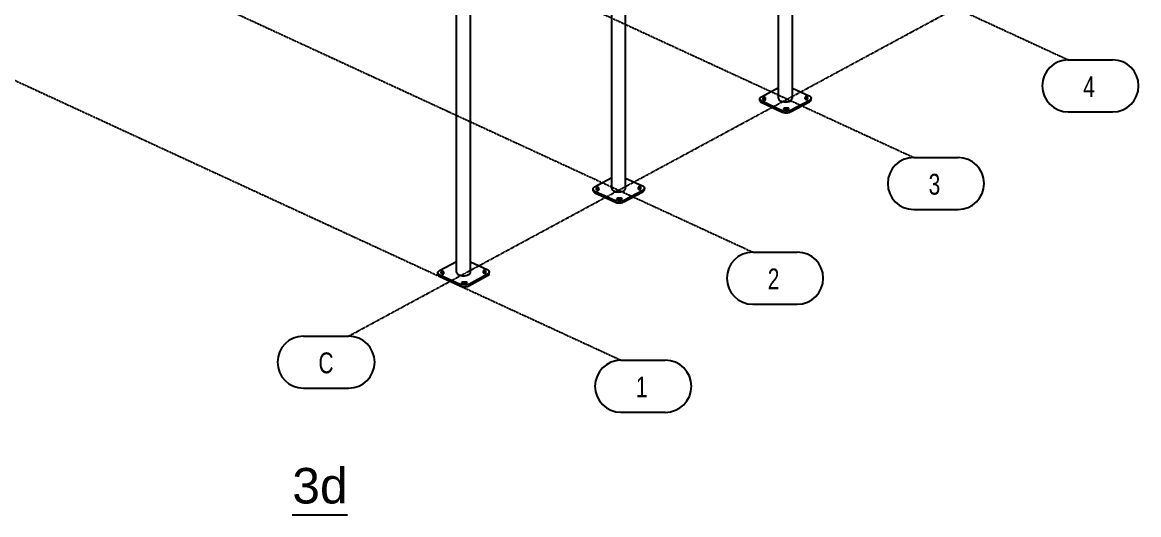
# Model space of a CAD drawing. Header units: millimetres. Extents: x 374 to 117179, y 600 to 17652.
# Drawn here: x 6893 to 18128, y 600 to 5561 of the extents above; entities that cross this region are included whole.
import ezdxf

# ---------------------------------------------------------------- set-up
doc = ezdxf.new("R2010")
doc.units = ezdxf.units.MM
doc.linetypes.add('DXK_LINE_DOT3', pattern=[5.9187, 2.979, -0.9799, 0.9799, -0.9799])
doc.styles.add('Arial', font='ARIAL.TTF', dxfattribs={"height": 0.2})
doc.styles.add('romsim', font='', dxfattribs={"height": 0.2})
doc.styles.get('romsim').set_extended_font_data('romsim')

# ---------------------------------------------------------------- blocks, each defined once
blk = doc.blocks.new('Unknown-502061-15 - 2165')
at = {"color": 7, "linetype": 'Continuous'}
blk.add_line((9610, 600), (10166, 600), dxfattribs=at)
at = {"color": 0, "linetype": 'Continuous'}
blk.add_wipeout([(10166, 713), (10166, 1088), (9610, 1088), (9610, 713)], dxfattribs=at)
at = {"color": 96, "linetype": 'Continuous', "style": 'Arial'}
blk.add_text('3d', height=358.2, dxfattribs=at).set_placement((9610, 713))
blk = doc.blocks.new('Part-502061-2263 - 2165')
at = {"color": 7, "linetype": 'Continuous'}
for p, q in [((11092, 3059), (11264, 3152)), ((11403, 3147), (11572, 3069)), ((11076, 3038), (11077, 3046)), ((11078, 3030), (11076, 3038)), ((11076, 3020), (11076, 3038)), ((11077, 3046), (11083, 3053)), ((11083, 3053), (11092, 3059)), ((11110, 3047), (11109, 3043)), ((11109, 3043), (11109, 3038)), ((11109, 3038), (11109, 3043)), ((11109, 3038), (11110, 3034)), ((11111, 3049), (11110, 3047)), ((11110, 3033), (11110, 3047)), ((11110, 3034), (11112, 3030)), ((11113, 3050), (11111, 3049)), ((11111, 3031), (11111, 3049)), ((11115, 3051), (11113, 3050)), ((11113, 3033), (11115, 3034)), ((11117, 3052), (11115, 3051)), ((11115, 3034), (11117, 3035)), ((11120, 3052), (11117, 3052)), ((11117, 3035), (11120, 3035)), ((11123, 3052), (11120, 3052)), ((11120, 3035), (11123, 3035)), ((11126, 3052), (11123, 3052)), ((11123, 3035), (11126, 3035)), ((11129, 3052), (11126, 3052)), ((11126, 3035), (11129, 3034)), ((11131, 3051), (11129, 3052)), ((11129, 3034), (11131, 3033)), ((11133, 3050), (11131, 3051)), ((11134, 3048), (11133, 3050)), ((11135, 3047), (11134, 3048)), ((11134, 3042), (11135, 3045)), ((11134, 3039), (11134, 3042)), ((11135, 3036), (11134, 3039)), ((11134, 3028), (11134, 3039)), ((11135, 3045), (11135, 3047)), ((11135, 3028), (11135, 3036)), ((11136, 3033), (11135, 3036)), ((11532, 3057), (11531, 3056)), ((11531, 3056), (11531, 3054)), ((11531, 3054), (11531, 3053)), ((11531, 3053), (11532, 3050)), ((11534, 3059), (11532, 3057)), ((11532, 3050), (11533, 3047)), ((11533, 3044), (11532, 3040)), ((11532, 3039), (11532, 3040)), ((11532, 3040), (11532, 3039)), ((11532, 3039), (11532, 3037)), ((11532, 3037), (11534, 3036)), ((11533, 3047), (11533, 3044)), ((11533, 3037), (11533, 3047)), ((11533, 3037), (11533, 3044)), ((11533, 3041), (11534, 3041)), ((11536, 3060), (11534, 3059)), ((11534, 3041), (11536, 3042)), ((11534, 3036), (11536, 3035)), ((11539, 3060), (11536, 3060)), ((11536, 3042), (11539, 3043)), ((11536, 3035), (11538, 3034)), ((11538, 3034), (11541, 3033)), ((11542, 3061), (11539, 3060)), ((11539, 3043), (11542, 3043)), ((11545, 3061), (11542, 3061)), ((11542, 3043), (11545, 3043)), ((11547, 3060), (11545, 3061)), ((11545, 3043), (11547, 3043)), ((11550, 3060), (11547, 3060)), ((11547, 3043), (11550, 3042)), ((11547, 3033), (11550, 3034)), ((11552, 3059), (11550, 3060)), ((11550, 3042), (11552, 3041)), ((11550, 3034), (11552, 3034)), ((11554, 3057), (11552, 3059)), ((11552, 3041), (11554, 3040)), ((11552, 3034), (11554, 3036)), ((11554, 3040), (11554, 3057)), ((11555, 3056), (11554, 3057)), ((11554, 3040), (11555, 3039)), ((11554, 3036), (11556, 3037)), ((11555, 3039), (11555, 3056)), ((11557, 3052), (11555, 3056)), ((11555, 3039), (11556, 3037)), ((11556, 3037), (11557, 3038)), ((11558, 3047), (11557, 3052)), ((11557, 3040), (11557, 3052)), ((11557, 3038), (11558, 3043)), ((11558, 3043), (11558, 3047)), ((11572, 3069), (11582, 3063)), ((11582, 3063), (11589, 3056)), ((11590, 3040), (11584, 3033)), ((11589, 3056), (11591, 3048)), ((11591, 3048), (11590, 3040)), ((11591, 3031), (11591, 3048)), ((11076, 3020), (11078, 3013)), ((11085, 3023), (11078, 3030)), ((11078, 3013), (11085, 3006)), ((11095, 3017), (11085, 3023)), ((11085, 3006), (11095, 3000)), ((11095, 3000), (11095, 3017)), ((11095, 3017), (11301, 2922)), ((11095, 3000), (11301, 2905)), ((11111, 3031), (11113, 3033)), ((11111, 3031), (11111, 3031)), ((11112, 3030), (11113, 3028)), ((11113, 3028), (11115, 3027)), ((11115, 3027), (11117, 3026)), ((11117, 3026), (11119, 3025)), ((11119, 3025), (11122, 3025)), ((11122, 3025), (11125, 3025)), ((11125, 3025), (11128, 3025)), ((11128, 3025), (11131, 3026)), ((11131, 3033), (11133, 3032)), ((11131, 3026), (11133, 3027)), ((11133, 3032), (11134, 3031)), ((11133, 3027), (11135, 3028)), ((11135, 3028), (11136, 3030)), ((11136, 3030), (11136, 3033)), ((11136, 3031), (11136, 3033)), ((11136, 3030), (11136, 3031)), ((11313, 2917), (11301, 2922)), ((11301, 2905), (11301, 2922)), ((11315, 2939), (11314, 2938)), ((11314, 2938), (11314, 2936)), ((11314, 2936), (11315, 2935)), ((11316, 2941), (11315, 2939)), ((11315, 2935), (11317, 2933)), ((11318, 2942), (11316, 2941)), ((11317, 2933), (11319, 2932)), ((11320, 2943), (11318, 2942)), ((11319, 2932), (11322, 2932)), ((11323, 2943), (11320, 2943)), ((11322, 2932), (11324, 2931)), ((11326, 2944), (11323, 2943)), ((11324, 2931), (11333, 2931)), ((11326, 2931), (11326, 2944)), ((11329, 2944), (11326, 2944)), ((11329, 2931), (11329, 2944)), ((11335, 2943), (11329, 2944)), ((11333, 2931), (11342, 2931)), ((11341, 2943), (11335, 2943)), ((11335, 2931), (11335, 2943)), ((11348, 2943), (11341, 2943)), ((11342, 2931), (11351, 2931)), ((11354, 2944), (11348, 2943)), ((11348, 2931), (11348, 2943)), ((11351, 2931), (11360, 2932)), ((11354, 2931), (11354, 2944)), ((11357, 2944), (11354, 2944)), ((11360, 2944), (11357, 2944)), ((11357, 2932), (11357, 2944)), ((11363, 2944), (11360, 2944)), ((11360, 2932), (11363, 2932)), ((11365, 2943), (11363, 2944)), ((11363, 2932), (11365, 2933)), ((11367, 2942), (11365, 2943)), ((11365, 2933), (11367, 2934)), ((11369, 2940), (11367, 2942)), ((11367, 2934), (11369, 2936)), ((11369, 2939), (11369, 2940)), ((11369, 2937), (11369, 2939)), ((11369, 2936), (11369, 2937)), ((11385, 2924), (11373, 2919)), ((11385, 2924), (11575, 3026)), ((11385, 2906), (11575, 3009)), ((11385, 2906), (11385, 2924)), ((11541, 3033), (11544, 3033)), ((11544, 3033), (11547, 3033)), ((11584, 3033), (11575, 3026)), ((11575, 3009), (11575, 3026)), ((11575, 3009), (11584, 3015)), ((11584, 3015), (11590, 3023)), ((11590, 3023), (11591, 3031)), ((11301, 2905), (11313, 2900)), ((11328, 2915), (11313, 2917)), ((11313, 2900), (11328, 2897)), ((11344, 2914), (11328, 2915)), ((11328, 2897), (11344, 2897)), ((11359, 2915), (11344, 2914)), ((11344, 2897), (11359, 2898)), ((11373, 2919), (11359, 2915)), ((11359, 2898), (11373, 2901)), ((11373, 2901), (11385, 2906))]:
    blk.add_line(p, q, dxfattribs=at)
blk = doc.blocks.new('Bolt-502061-2264 - 2165')
at = {"color": 7, "linetype": 'Continuous'}
for p, q in [((11115, 3040), (11114, 3039)), ((11114, 3027), (11114, 3039)), ((11116, 3041), (11115, 3040)), ((11118, 3042), (11116, 3041)), ((11117, 3039), (11118, 3040)), ((11117, 3038), (11117, 3039)), ((11117, 3026), (11117, 3039)), ((11118, 3037), (11117, 3038)), ((11120, 3042), (11118, 3042)), ((11118, 3040), (11120, 3041)), ((11120, 3036), (11118, 3037)), ((11122, 3042), (11120, 3042)), ((11120, 3041), (11123, 3041)), ((11123, 3036), (11120, 3036)), ((11125, 3042), (11122, 3042)), ((11123, 3041), (11125, 3040)), ((11125, 3037), (11123, 3036)), ((11126, 3041), (11125, 3042)), ((11125, 3040), (11126, 3039)), ((11126, 3038), (11125, 3037)), ((11128, 3040), (11126, 3041)), ((11126, 3039), (11126, 3038)), ((11126, 3025), (11126, 3038)), ((11129, 3039), (11128, 3040)), ((11129, 3038), (11129, 3039)), ((11129, 3025), (11129, 3038)), ((11539, 3048), (11538, 3047)), ((11538, 3034), (11538, 3047)), ((11540, 3049), (11539, 3048)), ((11542, 3050), (11540, 3049)), ((11541, 3048), (11542, 3049)), ((11541, 3046), (11541, 3048)), ((11541, 3033), (11541, 3048)), ((11542, 3045), (11541, 3046)), ((11544, 3051), (11542, 3050)), ((11542, 3049), (11544, 3049)), ((11544, 3045), (11542, 3045)), ((11546, 3051), (11544, 3051)), ((11544, 3049), (11547, 3049)), ((11547, 3045), (11544, 3045)), ((11548, 3050), (11546, 3051)), ((11547, 3049), (11549, 3049)), ((11549, 3045), (11547, 3045)), ((11550, 3050), (11548, 3050)), ((11549, 3049), (11550, 3048)), ((11550, 3046), (11549, 3045)), ((11552, 3049), (11550, 3050)), ((11550, 3048), (11550, 3046)), ((11550, 3034), (11550, 3046)), ((11553, 3048), (11552, 3049)), ((11553, 3047), (11553, 3048)), ((11553, 3047), (11553, 3035)), ((11336, 2939), (11335, 2938)), ((11335, 2938), (11335, 2937)), ((11335, 2931), (11335, 2937)), ((11338, 2940), (11336, 2939)), ((11337, 2937), (11338, 2939)), ((11337, 2936), (11337, 2937)), ((11337, 2931), (11337, 2937)), ((11338, 2935), (11337, 2936)), ((11340, 2940), (11338, 2940)), ((11338, 2939), (11340, 2939)), ((11341, 2934), (11338, 2935)), ((11343, 2940), (11340, 2940)), ((11340, 2939), (11343, 2939)), ((11343, 2934), (11341, 2934)), ((11345, 2940), (11343, 2940)), ((11343, 2939), (11345, 2939)), ((11345, 2935), (11343, 2934)), ((11347, 2939), (11345, 2940)), ((11345, 2939), (11347, 2938)), ((11347, 2936), (11345, 2935)), ((11348, 2939), (11347, 2939)), ((11347, 2938), (11347, 2936)), ((11347, 2931), (11347, 2936)), ((11349, 2938), (11348, 2939)), ((11349, 2936), (11349, 2938)), ((11349, 2931), (11349, 2936))]:
    blk.add_line(p, q, dxfattribs=at)
blk = doc.blocks.new('Part-502061-13747 - 2165')
at = {"color": 7, "linetype": 'Continuous'}
for p, q in [((12965, 3886), (12965, 8108)), ((12825, 3888), (12825, 8033)), ((12825, 3888), (12825, 3883)), ((12825, 3883), (12827, 3879)), ((12827, 3879), (12830, 3874)), ((12830, 3874), (12835, 3869)), ((12835, 3869), (12840, 3865)), ((12840, 3865), (12847, 3862)), ((12847, 3862), (12855, 3859)), ((12855, 3859), (12864, 3856)), ((12864, 3856), (12873, 3854)), ((12873, 3854), (12883, 3853)), ((12883, 3853), (12892, 3852)), ((12892, 3852), (12902, 3853)), ((12902, 3853), (12912, 3853)), ((12912, 3853), (12922, 3855)), ((12922, 3855), (12931, 3857)), ((12931, 3857), (12939, 3860)), ((12939, 3860), (12946, 3864)), ((12946, 3864), (12952, 3867)), ((12952, 3867), (12957, 3872)), ((12957, 3872), (12961, 3876)), ((12961, 3876), (12963, 3881)), ((12963, 3881), (12965, 3886))]:
    blk.add_line(p, q, dxfattribs=at)
blk = doc.blocks.new('Part-502061-2176 - 2165')
at = {"color": 7, "linetype": 'Continuous'}
for p, q in [((11403, 3042), (11403, 7325)), ((11264, 3044), (11264, 7279)), ((11264, 3044), (11264, 3039)), ((11264, 3039), (11266, 3034)), ((11266, 3034), (11269, 3029)), ((11400, 3032), (11402, 3037)), ((11402, 3037), (11403, 3042)), ((11269, 3029), (11274, 3025)), ((11274, 3025), (11279, 3021)), ((11279, 3021), (11286, 3017)), ((11286, 3017), (11294, 3014)), ((11294, 3014), (11302, 3012)), ((11302, 3012), (11312, 3010)), ((11312, 3010), (11321, 3008)), ((11321, 3008), (11331, 3008)), ((11331, 3008), (11341, 3008)), ((11341, 3008), (11351, 3009)), ((11351, 3009), (11360, 3011)), ((11360, 3011), (11369, 3013)), ((11369, 3013), (11377, 3016)), ((11377, 3016), (11385, 3019)), ((11385, 3019), (11391, 3023)), ((11391, 3023), (11396, 3027)), ((11396, 3027), (11400, 3032))]:
    blk.add_line(p, q, dxfattribs=at)
blk = doc.blocks.new('Part-502061-13749 - 2165')
at = {"color": 7, "linetype": 'Continuous'}
for p, q in [((12653, 3904), (12825, 3997)), ((12965, 3991), (13133, 3913)), ((12637, 3882), (12638, 3890)), ((12640, 3874), (12637, 3882)), ((12637, 3865), (12637, 3882)), ((12637, 3865), (12640, 3857)), ((12638, 3890), (12644, 3897)), ((12646, 3867), (12640, 3874)), ((12640, 3857), (12646, 3850)), ((12644, 3897), (12653, 3904)), ((12656, 3861), (12646, 3867)), ((12646, 3850), (12656, 3844)), ((12656, 3844), (12656, 3861)), ((12656, 3861), (12862, 3766)), ((12656, 3844), (12862, 3749)), ((12672, 3892), (12670, 3887)), ((12670, 3887), (12670, 3883)), ((12670, 3882), (12670, 3887)), ((12670, 3883), (12671, 3878)), ((12671, 3878), (12673, 3874)), ((12674, 3895), (12672, 3893)), ((12672, 3876), (12672, 3893)), ((12672, 3893), (12672, 3892)), ((12672, 3877), (12672, 3892)), ((12672, 3876), (12674, 3877)), ((12672, 3876), (12672, 3876)), ((12673, 3874), (12674, 3873)), ((12676, 3896), (12674, 3895)), ((12674, 3877), (12676, 3878)), ((12674, 3873), (12676, 3871)), ((12679, 3896), (12676, 3896)), ((12676, 3878), (12679, 3879)), ((12676, 3871), (12678, 3870)), ((12678, 3870), (12681, 3870)), ((12681, 3897), (12679, 3896)), ((12679, 3879), (12681, 3880)), ((12685, 3897), (12681, 3897)), ((12681, 3880), (12685, 3880)), ((12681, 3870), (12684, 3869)), ((12684, 3869), (12687, 3869)), ((12687, 3897), (12685, 3897)), ((12685, 3880), (12687, 3879)), ((12690, 3896), (12687, 3897)), ((12687, 3879), (12690, 3879)), ((12687, 3869), (12690, 3870)), ((12693, 3895), (12690, 3896)), ((12690, 3879), (12693, 3878)), ((12690, 3870), (12692, 3870)), ((12692, 3870), (12694, 3872)), ((12694, 3894), (12693, 3895)), ((12693, 3878), (12694, 3877)), ((12696, 3893), (12694, 3894)), ((12694, 3877), (12695, 3876)), ((12694, 3872), (12696, 3873)), ((12695, 3886), (12696, 3890)), ((12695, 3883), (12695, 3886)), ((12696, 3880), (12695, 3883)), ((12695, 3872), (12695, 3883)), ((12696, 3891), (12696, 3893)), ((12696, 3890), (12696, 3891)), ((12696, 3873), (12696, 3880)), ((12697, 3877), (12696, 3880)), ((12696, 3873), (12697, 3874)), ((12697, 3874), (12697, 3877)), ((12697, 3876), (12697, 3877)), ((12697, 3874), (12697, 3876)), ((12947, 3768), (13137, 3871)), ((12947, 3751), (13137, 3853)), ((13093, 3902), (13092, 3900)), ((13092, 3900), (13092, 3899)), ((13092, 3899), (13092, 3897)), ((13092, 3897), (13094, 3894)), ((13095, 3903), (13093, 3902)), ((13094, 3888), (13093, 3885)), ((13093, 3883), (13093, 3885)), ((13093, 3885), (13093, 3883)), ((13093, 3883), (13094, 3882)), ((13094, 3894), (13094, 3891)), ((13094, 3891), (13094, 3888)), ((13094, 3881), (13094, 3891)), ((13094, 3882), (13094, 3888)), ((13094, 3885), (13095, 3886)), ((13094, 3882), (13095, 3881)), ((13097, 3904), (13095, 3903)), ((13095, 3886), (13097, 3887)), ((13095, 3881), (13097, 3879)), ((13100, 3905), (13097, 3904)), ((13097, 3887), (13100, 3887)), ((13097, 3879), (13099, 3878)), ((13099, 3878), (13102, 3878)), ((13103, 3905), (13100, 3905)), ((13100, 3887), (13103, 3888)), ((13102, 3878), (13105, 3878)), ((13106, 3905), (13103, 3905)), ((13103, 3888), (13106, 3888)), ((13105, 3878), (13108, 3878)), ((13109, 3905), (13106, 3905)), ((13106, 3888), (13109, 3888)), ((13108, 3878), (13111, 3878)), ((13111, 3904), (13109, 3905)), ((13109, 3888), (13111, 3887)), ((13114, 3903), (13111, 3904)), ((13111, 3887), (13114, 3886)), ((13111, 3878), (13113, 3879)), ((13113, 3879), (13116, 3880)), ((13115, 3902), (13114, 3903)), ((13114, 3886), (13115, 3885)), ((13115, 3885), (13115, 3902)), ((13117, 3901), (13115, 3902)), ((13115, 3885), (13117, 3883)), ((13116, 3880), (13117, 3881)), ((13117, 3883), (13117, 3901)), ((13118, 3896), (13117, 3901)), ((13117, 3881), (13118, 3883)), ((13117, 3883), (13117, 3882)), ((13119, 3892), (13118, 3896)), ((13118, 3884), (13118, 3896)), ((13118, 3883), (13119, 3887)), ((13119, 3887), (13119, 3892)), ((13133, 3913), (13143, 3907)), ((13146, 3877), (13137, 3871)), ((13137, 3853), (13137, 3871)), ((13137, 3853), (13146, 3860)), ((13143, 3907), (13150, 3900)), ((13151, 3885), (13146, 3877)), ((13146, 3860), (13151, 3867)), ((13150, 3900), (13153, 3892)), ((13153, 3892), (13151, 3885)), ((13151, 3867), (13153, 3875)), ((13153, 3875), (13153, 3892)), ((12875, 3762), (12862, 3766)), ((12862, 3749), (12862, 3766)), ((12862, 3749), (12875, 3744)), ((12876, 3784), (12875, 3782)), ((12875, 3782), (12876, 3781)), ((12889, 3759), (12875, 3762)), ((12875, 3744), (12889, 3742)), ((12877, 3785), (12876, 3784)), ((12876, 3781), (12876, 3779)), ((12876, 3779), (12878, 3778)), ((12879, 3786), (12877, 3785)), ((12878, 3778), (12880, 3777)), ((12881, 3787), (12879, 3786)), ((12880, 3777), (12883, 3776)), ((12884, 3788), (12881, 3787)), ((12883, 3776), (12886, 3776)), ((12887, 3788), (12884, 3788)), ((12886, 3776), (12895, 3775)), ((12887, 3776), (12887, 3788)), ((12890, 3788), (12887, 3788)), ((12905, 3758), (12889, 3759)), ((12889, 3742), (12905, 3741)), ((12890, 3775), (12890, 3788)), ((12896, 3788), (12890, 3788)), ((12895, 3775), (12904, 3775)), ((12903, 3788), (12896, 3788)), ((12896, 3775), (12896, 3788)), ((12909, 3788), (12903, 3788)), ((12904, 3775), (12912, 3775)), ((12920, 3760), (12905, 3758)), ((12905, 3741), (12920, 3742)), ((12909, 3775), (12909, 3788)), ((12915, 3788), (12909, 3788)), ((12912, 3775), (12921, 3776)), ((12918, 3789), (12915, 3788)), ((12915, 3776), (12915, 3788)), ((12921, 3789), (12918, 3789)), ((12918, 3776), (12918, 3789)), ((12935, 3763), (12920, 3760)), ((12920, 3742), (12935, 3746)), ((12924, 3788), (12921, 3789)), ((12921, 3776), (12924, 3777)), ((12926, 3787), (12924, 3788)), ((12924, 3777), (12927, 3778)), ((12928, 3786), (12926, 3787)), ((12927, 3778), (12928, 3779)), ((12930, 3785), (12928, 3786)), ((12928, 3779), (12930, 3780)), ((12931, 3783), (12930, 3785)), ((12930, 3780), (12931, 3782)), ((12931, 3782), (12931, 3783)), ((12947, 3768), (12935, 3763)), ((12935, 3746), (12947, 3751)), ((12947, 3751), (12947, 3768))]:
    blk.add_line(p, q, dxfattribs=at)
blk = doc.blocks.new('Part-502061-2266 - 2165')
at = {"color": 7, "linetype": 'Continuous'}
for p, q in [((14331, 4811), (14503, 4904)), ((14643, 4899), (14811, 4821)), ((14315, 4790), (14316, 4798)), ((14318, 4782), (14315, 4790)), ((14315, 4773), (14315, 4790)), ((14315, 4773), (14318, 4765)), ((14316, 4798), (14322, 4805)), ((14324, 4775), (14318, 4782)), ((14318, 4765), (14324, 4758)), ((14322, 4805), (14331, 4811)), ((14334, 4769), (14324, 4775)), ((14324, 4758), (14334, 4752)), ((14334, 4752), (14334, 4769)), ((14334, 4769), (14540, 4674)), ((14334, 4752), (14540, 4657)), ((14349, 4799), (14348, 4795)), ((14348, 4795), (14348, 4790)), ((14348, 4790), (14348, 4795)), ((14348, 4790), (14349, 4786)), ((14350, 4801), (14349, 4799)), ((14349, 4785), (14349, 4799)), ((14349, 4786), (14351, 4782)), ((14352, 4802), (14350, 4801)), ((14350, 4784), (14350, 4801)), ((14350, 4784), (14352, 4785)), ((14350, 4783), (14350, 4784)), ((14351, 4782), (14352, 4780)), ((14354, 4803), (14352, 4802)), ((14352, 4785), (14354, 4786)), ((14352, 4780), (14354, 4779)), ((14357, 4804), (14354, 4803)), ((14354, 4786), (14357, 4787)), ((14354, 4779), (14356, 4778)), ((14356, 4778), (14359, 4777)), ((14359, 4804), (14357, 4804)), ((14357, 4787), (14359, 4787)), ((14363, 4805), (14359, 4804)), ((14359, 4787), (14363, 4787)), ((14359, 4777), (14362, 4777)), ((14362, 4777), (14365, 4777)), ((14365, 4804), (14363, 4805)), ((14363, 4787), (14365, 4787)), ((14368, 4804), (14365, 4804)), ((14365, 4787), (14368, 4786)), ((14365, 4777), (14368, 4777)), ((14371, 4803), (14368, 4804)), ((14368, 4786), (14371, 4785)), ((14368, 4777), (14370, 4778)), ((14370, 4778), (14372, 4779)), ((14372, 4802), (14371, 4803)), ((14371, 4785), (14372, 4784)), ((14374, 4800), (14372, 4802)), ((14372, 4784), (14373, 4783)), ((14372, 4779), (14374, 4780)), ((14373, 4794), (14374, 4797)), ((14373, 4791), (14373, 4794)), ((14374, 4788), (14373, 4791)), ((14373, 4780), (14373, 4791)), ((14374, 4799), (14374, 4800)), ((14374, 4797), (14374, 4799)), ((14374, 4780), (14374, 4788)), ((14375, 4785), (14374, 4788)), ((14374, 4780), (14375, 4782)), ((14375, 4782), (14375, 4785)), ((14375, 4783), (14375, 4785)), ((14375, 4782), (14375, 4783)), ((14625, 4676), (14815, 4778)), ((14625, 4658), (14815, 4761)), ((14771, 4809), (14770, 4808)), ((14770, 4808), (14770, 4807)), ((14770, 4807), (14770, 4805)), ((14770, 4805), (14772, 4802)), ((14773, 4811), (14771, 4809)), ((14772, 4796), (14771, 4793)), ((14771, 4791), (14771, 4793)), ((14771, 4793), (14771, 4791)), ((14771, 4791), (14772, 4790)), ((14772, 4802), (14772, 4799)), ((14772, 4799), (14772, 4796)), ((14772, 4789), (14772, 4799)), ((14772, 4789), (14772, 4796)), ((14772, 4793), (14773, 4793)), ((14772, 4790), (14773, 4788)), ((14775, 4812), (14773, 4811)), ((14773, 4793), (14775, 4794)), ((14773, 4788), (14775, 4787)), ((14778, 4812), (14775, 4812)), ((14775, 4794), (14778, 4795)), ((14775, 4787), (14777, 4786)), ((14777, 4786), (14780, 4785)), ((14781, 4813), (14778, 4812)), ((14778, 4795), (14781, 4795)), ((14780, 4785), (14783, 4785)), ((14784, 4813), (14781, 4813)), ((14781, 4795), (14784, 4795)), ((14783, 4785), (14786, 4785)), ((14787, 4812), (14784, 4813)), ((14784, 4795), (14787, 4795)), ((14786, 4785), (14789, 4786)), ((14789, 4812), (14787, 4812)), ((14787, 4795), (14789, 4794)), ((14792, 4811), (14789, 4812)), ((14789, 4794), (14792, 4793)), ((14789, 4786), (14791, 4787)), ((14791, 4787), (14794, 4788)), ((14793, 4810), (14792, 4811)), ((14792, 4793), (14793, 4792)), ((14793, 4792), (14793, 4810)), ((14795, 4808), (14793, 4810)), ((14793, 4792), (14795, 4791)), ((14794, 4788), (14795, 4789)), ((14795, 4791), (14795, 4808)), ((14796, 4804), (14795, 4808)), ((14795, 4791), (14795, 4789)), ((14795, 4789), (14796, 4790)), ((14797, 4799), (14796, 4804)), ((14796, 4792), (14796, 4804)), ((14796, 4790), (14797, 4795)), ((14797, 4795), (14797, 4799)), ((14811, 4821), (14821, 4815)), ((14824, 4785), (14815, 4778)), ((14815, 4761), (14815, 4778)), ((14815, 4761), (14824, 4768)), ((14821, 4815), (14828, 4808)), ((14829, 4792), (14824, 4785)), ((14824, 4768), (14829, 4775)), ((14828, 4808), (14831, 4800)), ((14831, 4800), (14829, 4792)), ((14829, 4775), (14831, 4783)), ((14831, 4783), (14831, 4800)), ((14553, 4669), (14540, 4674)), ((14540, 4657), (14540, 4674)), ((14540, 4657), (14553, 4652)), ((14554, 4691), (14553, 4690)), ((14553, 4690), (14554, 4688)), ((14567, 4667), (14553, 4669)), ((14553, 4652), (14567, 4649)), ((14555, 4693), (14554, 4691)), ((14554, 4688), (14554, 4687)), ((14554, 4687), (14556, 4686)), ((14557, 4694), (14555, 4693)), ((14556, 4686), (14558, 4685)), ((14559, 4695), (14557, 4694)), ((14558, 4685), (14561, 4684)), ((14562, 4695), (14559, 4695)), ((14561, 4684), (14564, 4683)), ((14565, 4696), (14562, 4695)), ((14564, 4683), (14573, 4683)), ((14565, 4683), (14565, 4696)), ((14568, 4696), (14565, 4696)), ((14583, 4666), (14567, 4667)), ((14567, 4649), (14583, 4649)), ((14568, 4683), (14568, 4696)), ((14574, 4695), (14568, 4696)), ((14573, 4683), (14582, 4683)), ((14581, 4695), (14574, 4695)), ((14574, 4683), (14574, 4695)), ((14587, 4695), (14581, 4695)), ((14582, 4683), (14590, 4683)), ((14598, 4667), (14583, 4666)), ((14583, 4649), (14598, 4650)), ((14593, 4696), (14587, 4695)), ((14587, 4683), (14587, 4695)), ((14590, 4683), (14599, 4684)), ((14593, 4683), (14593, 4696)), ((14596, 4696), (14593, 4696)), ((14599, 4696), (14596, 4696)), ((14596, 4684), (14596, 4696)), ((14613, 4671), (14598, 4667)), ((14598, 4650), (14613, 4653)), ((14602, 4696), (14599, 4696)), ((14599, 4684), (14602, 4685)), ((14604, 4695), (14602, 4696)), ((14602, 4685), (14605, 4685)), ((14606, 4694), (14604, 4695)), ((14605, 4685), (14606, 4687)), ((14608, 4692), (14606, 4694)), ((14606, 4687), (14608, 4688)), ((14609, 4691), (14608, 4692)), ((14608, 4688), (14609, 4689)), ((14609, 4689), (14609, 4691)), ((14625, 4676), (14613, 4671)), ((14613, 4653), (14625, 4658)), ((14625, 4658), (14625, 4676))]:
    blk.add_line(p, q, dxfattribs=at)
blk = doc.blocks.new('Part-502061-2178 - 2165')
at = {"color": 7, "linetype": 'Continuous'}
for p, q in [((14643, 4794), (14643, 9016)), ((14503, 4796), (14503, 8940)), ((14503, 4796), (14503, 4791)), ((14503, 4791), (14505, 4786)), ((14505, 4786), (14508, 4781)), ((14508, 4781), (14513, 4777)), ((14513, 4777), (14518, 4773)), ((14518, 4773), (14525, 4769)), ((14525, 4769), (14533, 4766)), ((14533, 4766), (14542, 4764)), ((14542, 4764), (14551, 4762)), ((14551, 4762), (14561, 4761)), ((14561, 4761), (14570, 4760)), ((14570, 4760), (14580, 4760)), ((14580, 4760), (14590, 4761)), ((14590, 4761), (14600, 4763)), ((14600, 4763), (14609, 4765)), ((14609, 4765), (14617, 4768)), ((14617, 4768), (14624, 4771)), ((14624, 4771), (14630, 4775)), ((14630, 4775), (14635, 4779)), ((14635, 4779), (14639, 4784)), ((14639, 4784), (14641, 4789)), ((14641, 4789), (14643, 4794))]:
    blk.add_line(p, q, dxfattribs=at)
blk = doc.blocks.new('Bolt-502061-13750 - 2165')
at = {"color": 7, "linetype": 'Continuous'}
for p, q in [((12677, 3886), (12676, 3885)), ((12676, 3885), (12676, 3884)), ((12676, 3872), (12676, 3884)), ((12679, 3886), (12677, 3886)), ((12678, 3884), (12679, 3885)), ((12678, 3882), (12678, 3884)), ((12678, 3870), (12678, 3884)), ((12679, 3881), (12678, 3882)), ((12681, 3887), (12679, 3886)), ((12679, 3885), (12681, 3886)), ((12682, 3881), (12679, 3881)), ((12684, 3887), (12681, 3887)), ((12681, 3886), (12684, 3886)), ((12684, 3881), (12682, 3881)), ((12686, 3886), (12684, 3887)), ((12684, 3886), (12686, 3885)), ((12686, 3881), (12684, 3881)), ((12688, 3886), (12686, 3886)), ((12686, 3885), (12688, 3884)), ((12688, 3883), (12686, 3881)), ((12689, 3885), (12688, 3886)), ((12688, 3884), (12688, 3883)), ((12688, 3870), (12688, 3883)), ((12690, 3884), (12689, 3885)), ((12690, 3883), (12690, 3884)), ((12690, 3870), (12690, 3883)), ((13100, 3893), (13099, 3892)), ((13099, 3878), (13099, 3892)), ((13101, 3894), (13100, 3893)), ((13103, 3895), (13101, 3894)), ((13102, 3892), (13103, 3893)), ((13102, 3891), (13102, 3892)), ((13102, 3878), (13102, 3892)), ((13103, 3890), (13102, 3891)), ((13105, 3895), (13103, 3895)), ((13103, 3893), (13105, 3894)), ((13106, 3889), (13103, 3890)), ((13108, 3895), (13105, 3895)), ((13105, 3894), (13108, 3894)), ((13108, 3889), (13106, 3889)), ((13110, 3895), (13108, 3895)), ((13108, 3894), (13110, 3893)), ((13110, 3890), (13108, 3889)), ((13112, 3894), (13110, 3895)), ((13110, 3893), (13111, 3892)), ((13112, 3891), (13110, 3890)), ((13111, 3892), (13112, 3891)), ((13113, 3893), (13112, 3894)), ((13112, 3878), (13112, 3891)), ((13114, 3892), (13113, 3893)), ((13114, 3891), (13114, 3892)), ((13114, 3891), (13114, 3879)), ((12898, 3784), (12896, 3783)), ((12896, 3783), (12896, 3782)), ((12896, 3775), (12896, 3782)), ((12900, 3784), (12898, 3784)), ((12898, 3782), (12899, 3783)), ((12898, 3781), (12898, 3782)), ((12898, 3775), (12898, 3782)), ((12900, 3779), (12898, 3781)), ((12899, 3783), (12902, 3784)), ((12902, 3785), (12900, 3784)), ((12902, 3779), (12900, 3779)), ((12904, 3785), (12902, 3785)), ((12902, 3784), (12904, 3784)), ((12905, 3779), (12902, 3779)), ((12906, 3785), (12904, 3785)), ((12904, 3784), (12906, 3783)), ((12907, 3780), (12905, 3779)), ((12908, 3784), (12906, 3785)), ((12906, 3783), (12908, 3782)), ((12908, 3781), (12907, 3780)), ((12909, 3783), (12908, 3784)), ((12908, 3782), (12908, 3781)), ((12908, 3775), (12908, 3781)), ((12910, 3782), (12909, 3783)), ((12910, 3781), (12910, 3782)), ((12910, 3775), (12910, 3781))]:
    blk.add_line(p, q, dxfattribs=at)
blk = doc.blocks.new('Bolt-502061-2267 - 2165')
at = {"color": 7, "linetype": 'Continuous'}
for p, q in [((14355, 4793), (14354, 4792)), ((14354, 4792), (14354, 4791)), ((14354, 4779), (14354, 4791)), ((14357, 4794), (14355, 4793)), ((14356, 4791), (14357, 4792)), ((14356, 4790), (14356, 4791)), ((14356, 4778), (14356, 4791)), ((14357, 4789), (14356, 4790)), ((14359, 4794), (14357, 4794)), ((14357, 4792), (14359, 4793)), ((14360, 4788), (14357, 4789)), ((14362, 4794), (14359, 4794)), ((14359, 4793), (14362, 4793)), ((14362, 4788), (14360, 4788)), ((14364, 4794), (14362, 4794)), ((14362, 4793), (14364, 4793)), ((14364, 4789), (14362, 4788)), ((14366, 4793), (14364, 4794)), ((14364, 4793), (14366, 4791)), ((14366, 4790), (14364, 4789)), ((14367, 4793), (14366, 4793)), ((14366, 4791), (14366, 4790)), ((14366, 4777), (14366, 4790)), ((14368, 4791), (14367, 4793)), ((14368, 4790), (14368, 4791)), ((14368, 4777), (14368, 4790)), ((14778, 4801), (14777, 4799)), ((14777, 4786), (14777, 4799)), ((14779, 4802), (14778, 4801)), ((14781, 4802), (14779, 4802)), ((14780, 4800), (14781, 4801)), ((14780, 4798), (14780, 4800)), ((14780, 4786), (14780, 4800)), ((14781, 4797), (14780, 4798)), ((14783, 4803), (14781, 4802)), ((14781, 4801), (14783, 4801)), ((14784, 4797), (14781, 4797)), ((14786, 4803), (14783, 4803)), ((14783, 4801), (14786, 4802)), ((14786, 4797), (14784, 4797)), ((14788, 4802), (14786, 4803)), ((14786, 4802), (14788, 4801)), ((14788, 4797), (14786, 4797)), ((14790, 4802), (14788, 4802)), ((14788, 4801), (14789, 4800)), ((14790, 4799), (14788, 4797)), ((14789, 4800), (14790, 4799)), ((14791, 4801), (14790, 4802)), ((14790, 4786), (14790, 4799)), ((14792, 4800), (14791, 4801)), ((14792, 4799), (14792, 4800)), ((14792, 4799), (14792, 4787)), ((14576, 4691), (14574, 4690)), ((14574, 4690), (14574, 4689)), ((14574, 4683), (14574, 4689)), ((14577, 4692), (14576, 4691)), ((14576, 4689), (14577, 4691)), ((14576, 4688), (14576, 4689)), ((14576, 4683), (14576, 4689)), ((14578, 4687), (14576, 4688)), ((14580, 4692), (14577, 4692)), ((14577, 4691), (14580, 4691)), ((14580, 4686), (14578, 4687)), ((14582, 4693), (14580, 4692)), ((14580, 4691), (14582, 4691)), ((14583, 4687), (14580, 4686)), ((14584, 4692), (14582, 4693)), ((14582, 4691), (14584, 4691)), ((14585, 4687), (14583, 4687)), ((14586, 4692), (14584, 4692)), ((14584, 4691), (14586, 4690)), ((14586, 4688), (14585, 4687)), ((14587, 4691), (14586, 4692)), ((14586, 4690), (14586, 4688)), ((14586, 4683), (14586, 4688)), ((14588, 4690), (14587, 4691)), ((14588, 4688), (14588, 4690)), ((14588, 4683), (14588, 4688))]:
    blk.add_line(p, q, dxfattribs=at)
blk = doc.blocks.new('GridLine-502061-2287 - 2165')
at = {"color": 246, "linetype": 'DXK_LINE_DOT3'}
blk.add_line((10177, 2400), (18024, 6644), dxfattribs=at)
at = {"color": 246, "linetype": 'Continuous'}
for p, q in [((9723, 2400), (10177, 2400)), ((9723, 1875), (10177, 1875))]:
    blk.add_line(p, q, dxfattribs=at)
for centre, start, end in [((9723, 2137), 90, 270), ((10177, 2137), 270, 90)]:
    blk.add_arc(centre, 262, start, end, dxfattribs=at)
at = {"color": 136, "linetype": 'Continuous', "style": 'romsim', "width": 0.75}
blk.add_text('C', height=210, dxfattribs=at).set_placement((9873, 2025))
blk = doc.blocks.new('GridLine-502061-2289 - 2165')
at = {"color": 246, "linetype": 'DXK_LINE_DOT3'}
blk.add_line((1838, 7278), (12918, 2157), dxfattribs=at)
at = {"color": 246, "linetype": 'Continuous'}
for p, q in [((12918, 2157), (13364, 2157)), ((12918, 1632), (13364, 1632))]:
    blk.add_line(p, q, dxfattribs=at)
for centre, radius, start, end in [((12918, 1894), 262, 90, 270), ((13364, 1894), 263, 270, 90)]:
    blk.add_arc(centre, radius, start, end, dxfattribs=at)
at = {"color": 136, "linetype": 'Continuous', "style": 'romsim', "width": 0.75}
blk.add_text('1', height=210, dxfattribs=at).set_placement((13068, 1782))
blk = doc.blocks.new('GridLine-502061-2290 - 2165')
at = {"color": 246, "linetype": 'DXK_LINE_DOT3'}
blk.add_line((3535, 8196), (14245, 3246), dxfattribs=at)
at = {"color": 246, "linetype": 'Continuous'}
for p, q in [((14245, 3246), (14692, 3246)), ((14245, 2721), (14692, 2721))]:
    blk.add_line(p, q, dxfattribs=at)
for centre, start, end in [((14245, 2983), 90, 270), ((14692, 2983), 270, 90)]:
    blk.add_arc(centre, 262, start, end, dxfattribs=at)
at = {"color": 136, "linetype": 'Continuous', "style": 'romsim', "width": 0.75}
blk.add_text('2', height=210, dxfattribs=at).set_placement((14395, 2871))
blk = doc.blocks.new('GridLine-502061-2291 - 2165')
at = {"color": 246, "linetype": 'DXK_LINE_DOT3'}
blk.add_line((5232, 9114), (15864, 4200), dxfattribs=at)
at = {"color": 246, "linetype": 'Continuous'}
for p, q in [((15864, 4200), (16310, 4200)), ((15864, 3675), (16310, 3675))]:
    blk.add_line(p, q, dxfattribs=at)
for centre, start, end in [((15864, 3937), 90, 270), ((16310, 3937), 270, 90)]:
    blk.add_arc(centre, 262, start, end, dxfattribs=at)
at = {"color": 136, "linetype": 'Continuous', "style": 'romsim', "width": 0.75}
blk.add_text('3', height=210, dxfattribs=at).set_placement((16014, 3825))
blk = doc.blocks.new('GridLine-502061-2292 - 2165')
at = {"color": 246, "linetype": 'DXK_LINE_DOT3'}
blk.add_line((6929, 10032), (17420, 5183), dxfattribs=at)
at = {"color": 246, "linetype": 'Continuous'}
for p, q in [((17420, 5183), (17866, 5183)), ((17420, 4658), (17866, 4658))]:
    blk.add_line(p, q, dxfattribs=at)
for centre, start, end in [((17420, 4921), 90, 270), ((17866, 4921), 270, 90)]:
    blk.add_arc(centre, 262, start, end, dxfattribs=at)
at = {"color": 136, "linetype": 'Continuous', "style": 'romsim', "width": 0.75}
blk.add_text('4', height=210, dxfattribs=at).set_placement((17570, 4808))

msp = doc.modelspace()

# ---------------------------------------------------------------- block references
for name in ['GridLine-502061-2292 - 2165', 'GridLine-502061-2291 - 2165', 'Part-502061-2178 - 2165', 'GridLine-502061-2290 - 2165', 'Part-502061-13747 - 2165', 'Part-502061-2176 - 2165', 'GridLine-502061-2289 - 2165', 'GridLine-502061-2287 - 2165', 'Part-502061-2266 - 2165', 'Bolt-502061-2267 - 2165', 'Part-502061-13749 - 2165', 'Bolt-502061-13750 - 2165', 'Part-502061-2263 - 2165', 'Bolt-502061-2264 - 2165', 'Unknown-502061-15 - 2165']:
    msp.add_blockref(name, (0, 0))

doc.saveas('drawing.dxf')
